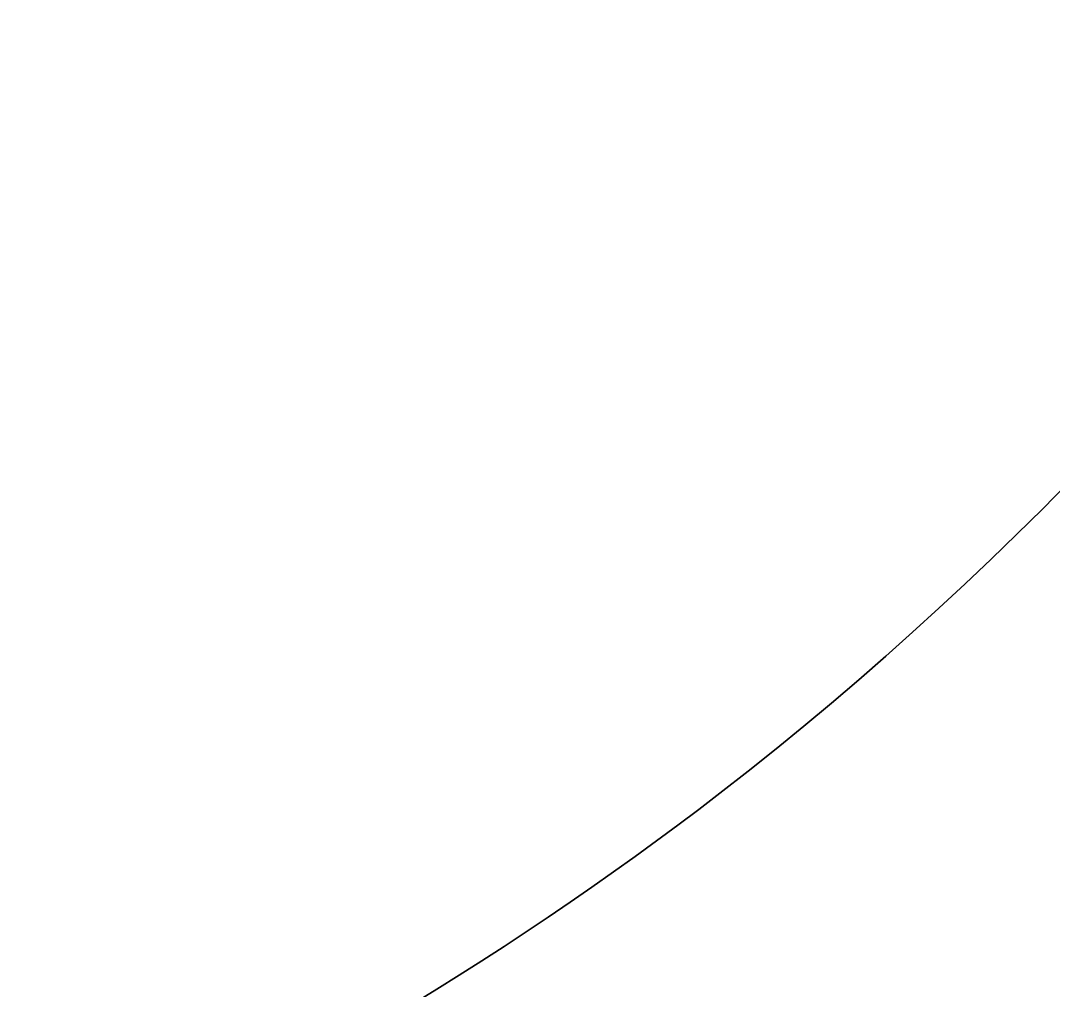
# Model space of a CAD drawing. Header units: millimetres. Extents: x 0 to 1840, y -1118 to 817.
# Drawn here: x 626.07 to 640.23, y 439.65 to 452.95 of the extents above; entities that cross this region are included whole.
import ezdxf

# ---------------------------------------------------------------- set-up
doc = ezdxf.new("R2010")
doc.units = ezdxf.units.MM
doc.layers.add('Blocks', color=7, linetype='Continuous')
doc.layers.add('Blocks$Inner', color=7, linetype='Continuous', lineweight=25, true_color=0x007f00)
doc.layers.add('Blocks$Outline', color=7, linetype='Continuous', lineweight=35, true_color=0xff3f3f)

# ---------------------------------------------------------------- blocks, each defined once
blk = doc.blocks.new('N02 Office Chair Front')
at = {"layer": 'Blocks$Inner'}
for points, knots in [([(579.039, 433.112), (587.173, 432.79), (598.983, 432.322), (618.527, 432.889), (639.693, 441.994), (658.384, 471.608), (667.695, 514.528), (667.782, 574.865), (667.555, 619.63), (667.417, 646.76)], [47.51709, 47.51709, 47.51709, 47.51709, 71.939963, 82.979295, 106.047217, 137.437646, 183.61585, 236.555435, 317.996708, 317.996708, 317.996708, 317.996708]), ([(683.433, 643.775), (684.496, 606.316), (685.99, 553.7), (679.958, 489.197), (668.002, 454.418), (651.433, 433.619), (631.829, 419.916), (615.318, 417.275), (604.311, 416.651), (602.74, 416.562)], [-269.23385, -269.23385, -269.23385, -269.23385, -156.890786, -111.436805, -75.527557, -48.331615, -33.129425, -4.725554, 0, 0, 0, 0]), ([(625.443, 453.385), (625.505, 453.442), (625.83, 453.742), (626.461, 454.331), (627.473, 455.289), (628.628, 456.406), (629.853, 457.624), (631.107, 458.908), (632.346, 460.221), (633.528, 461.52), (634.425, 462.552), (635.07, 463.324), (635.51, 463.864), (635.919, 464.382), (636.446, 465.07), (637.058, 465.908), (637.707, 466.872), (638.441, 468.087), (638.91, 469.148), (639.095, 470.003), (639.115, 470.551), (639.042, 470.991), (638.861, 471.451), (638.533, 471.861), (638.099, 472.166), (637.628, 472.379), (637.175, 472.527), (636.61, 472.65), (635.74, 472.764), (634.428, 472.805), (632.856, 472.702), (631.47, 472.539), (630.389, 472.382), (629.232, 472.187), (627.538, 471.865), (625.2, 471.353), (622.237, 470.598), (619.399, 469.806), (617.163, 469.15), (615.411, 468.623), (614.068, 468.213), (612.886, 467.85), (611.873, 467.537), (610.752, 467.189), (609.22, 466.713), (607.191, 466.083), (604.619, 465.291), (601.938, 464.476), (599.209, 463.661), (596.401, 462.841), (593.943, 462.141), (591.888, 461.567), (590.265, 461.119), (588.673, 460.686), (586.675, 460.147), (584.186, 459.487), (580.704, 458.58), (576.17, 457.427), (569.872, 455.881), (562.277, 454.12), (555.418, 452.647), (549.961, 451.547), (546.016, 450.783), (542.175, 450.067), (536.997, 449.14), (530.502, 448.047), (522.634, 446.831), (506.676, 444.586), (482.041, 441.974), (454.931, 440.577), (438.823, 439.973), (433.855, 439.871)], [4.0114361, 4.0114361, 4.0114361, 4.0114361, 4.0121957, 4.0154008, 4.0186059, 4.0218111, 4.0250162, 4.0282213, 4.0314265, 4.0346316, 4.0378367, 4.0394393, 4.0410418, 4.0426444, 4.044247, 4.0474521, 4.0506572, 4.0538624, 4.0602726, 4.0634777, 4.0666829, 4.069888, 4.0730931, 4.0795034, 4.0859136, 4.0891188, 4.0923239, 4.095529, 4.0987342, 4.1051444, 4.1115547, 4.1147598, 4.1179649, 4.12117, 4.1243752, 4.1307854, 4.1371957, 4.1436059, 4.1500162, 4.1564265, 4.1628367, 4.1660418, 4.169247, 4.1724521, 4.1756572, 4.1820675, 4.1884777, 4.194888, 4.2012983, 4.2077085, 4.2141188, 4.2173239, 4.220529, 4.2237342, 4.2269393, 4.2333495, 4.2397598, 4.24617, 4.2525803, 4.2589906, 4.2654008, 4.2686059, 4.2718111, 4.2750162, 4.2782213, 4.2846316, 4.2910418, 4.2974521, 4.3230931, 4.3487342, 4.3601485, 4.3601485, 4.3601485, 4.3601485])]:
    blk.add_open_spline(points, degree=3, knots=knots, dxfattribs=at)
at = {"layer": 'Blocks$Outline'}
for points, knots in [([(667.417, 646.76), (667.555, 619.63), (667.782, 574.865), (667.695, 514.528), (658.384, 471.608), (639.693, 441.994), (618.527, 432.889), (598.983, 432.322), (587.173, 432.79), (579.039, 433.112)], [-317.996708, -317.996708, -317.996708, -317.996708, -236.555435, -183.61585, -137.437646, -106.047217, -82.979295, -71.939963, -47.51709, -47.51709, -47.51709, -47.51709]), ([(602.74, 416.562), (604.311, 416.651), (615.318, 417.275), (631.829, 419.916), (651.433, 433.619), (668.002, 454.418), (679.958, 489.197), (685.99, 553.7), (684.496, 606.316), (683.433, 643.775)], [0, 0, 0, 0, 4.725554, 33.129425, 48.331615, 75.527557, 111.436805, 156.890786, 269.23385, 269.23385, 269.23385, 269.23385])]:
    blk.add_open_spline(points, degree=3, knots=knots, dxfattribs=at)

msp = doc.modelspace()

# ---------------------------------------------------------------- block references
at = {"layer": 'Blocks'}
msp.add_blockref('N02 Office Chair Front', (0, 0), dxfattribs=at)

doc.saveas('drawing.dxf')
